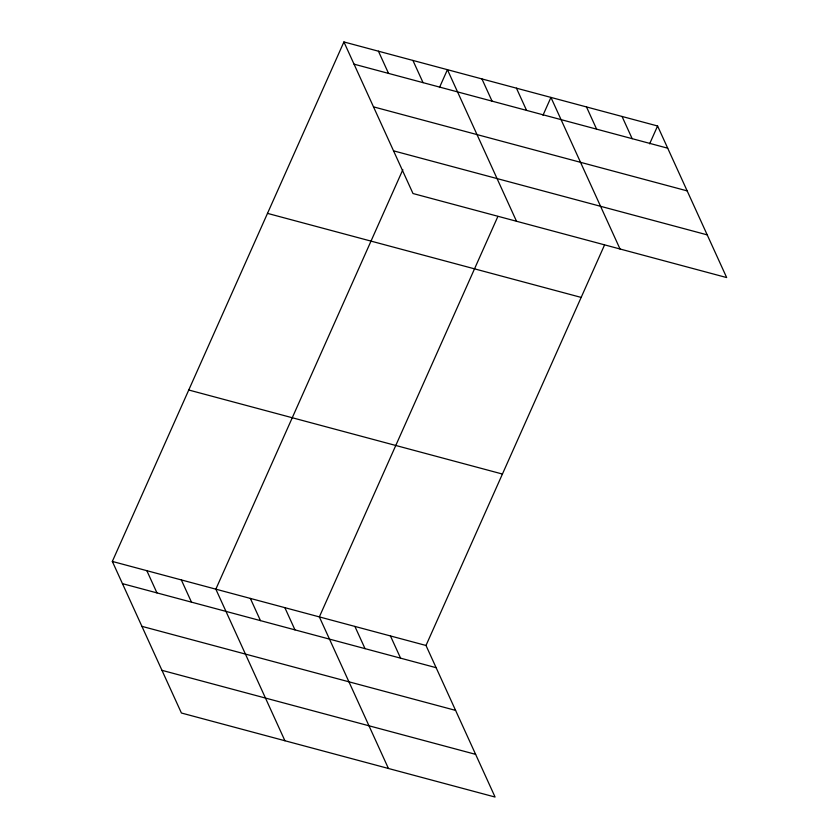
<?xml version="1.0" encoding="UTF-8"?>
<svg xmlns="http://www.w3.org/2000/svg" width="839" height="839" viewBox="0 0 839 839"><rect width="100%" height="100%" fill="white"/><g stroke="black" fill="none" stroke-linecap="round" stroke-linejoin="round"><path stroke-width="1.26" d="M604.52 245.03L426.002 645.474L495.083 797.05L181.413 713.014L112.332 561.438L343.917 41.95L657.587 125.986L726.668 277.562L412.998 193.526L343.917 41.95M402.846 169.688L215.843 589.167L284.924 740.753M439.468 87.539L447.428 69.679L516.509 221.255M497.873 216.462L319.355 616.906L388.436 768.482M542.98 115.268L550.94 97.408L620.021 248.984M649.627 143.836L657.587 125.986M354.048 64.163L667.718 148.199M373.502 106.857L687.172 190.883M393.543 150.842L707.214 234.868M267.494 213.379L581.165 297.415M188.754 390.009L502.425 474.045M112.332 561.438L426.002 645.474M122.452 583.65L436.123 667.687M141.906 626.345L455.577 710.381M161.958 670.33L475.629 754.355M622.045 116.464L632.166 138.676M586.492 106.931L596.613 129.154M516.436 88.168L526.567 110.381M481.932 78.929L492.063 101.141M412.924 60.439L423.055 82.652M378.42 51.189L388.551 73.413M390.45 635.952L400.581 658.164M354.907 626.429L365.028 648.641M284.851 607.656L294.971 629.869M250.347 598.417L260.468 620.629M181.339 579.927L191.46 602.14M146.835 570.688L156.956 592.9"/></g></svg>
